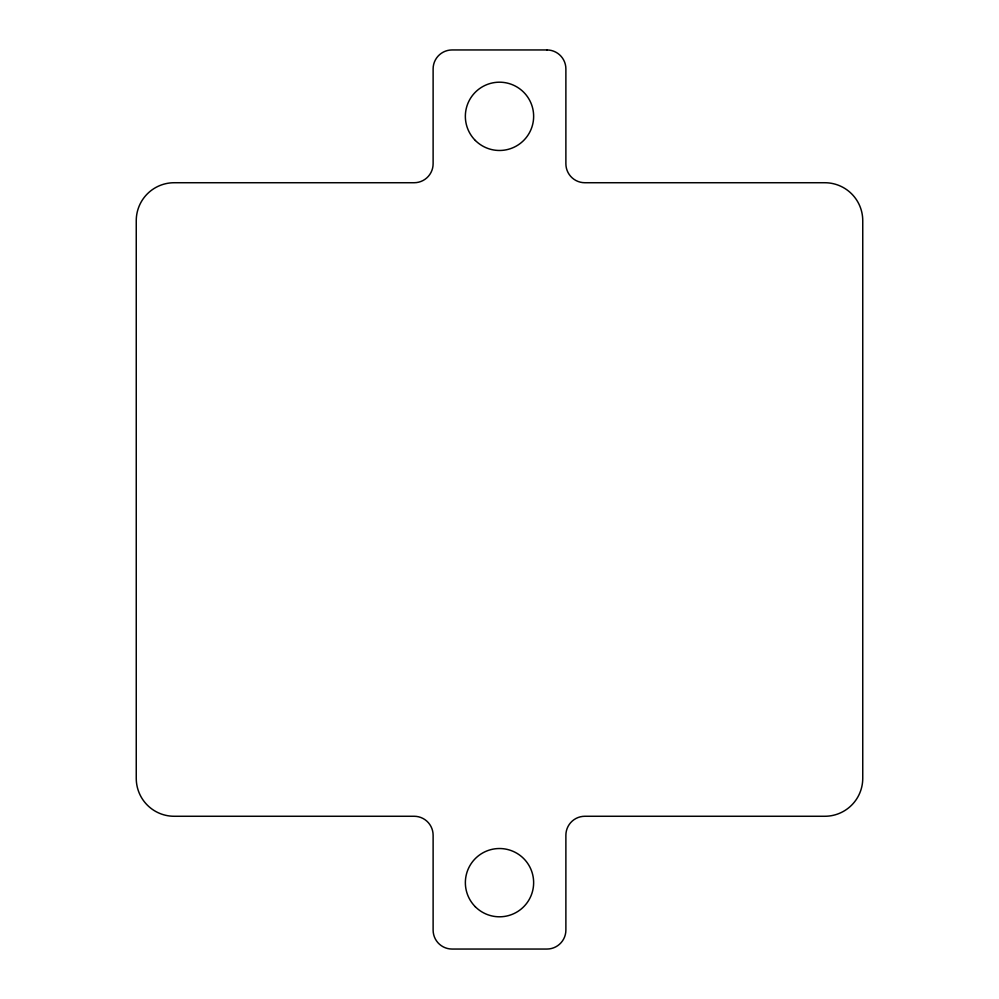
<?xml version="1.0" encoding="UTF-8"?>
<svg xmlns="http://www.w3.org/2000/svg" width="999" height="999" viewBox="0 0 999 999"><rect width="100%" height="100%" fill="white"/><g stroke="black" fill="none" stroke-linecap="round" stroke-linejoin="round"><path stroke-width="1.5" d="M546.915 49.95L452.085 49.95A18.969 18.969 0 0 0 433.116 68.919L433.116 163.761A18.969 18.969 0 0 1 414.148 182.73L174.188 182.73A37.937 37.937 0 0 0 136.251 220.667L136.251 778.333A37.937 37.937 0 0 0 174.188 816.27L414.148 816.27A18.969 18.969 0 0 1 433.116 835.239L433.116 930.081A18.969 18.969 0 0 0 452.085 949.05L546.915 949.05A18.969 18.969 0 0 0 565.884 930.081L565.884 835.239A18.969 18.969 0 0 1 584.852 816.27L824.812 816.27A37.937 37.937 0 0 0 862.749 778.333L862.749 220.667A37.937 37.937 0 0 0 824.812 182.73L584.852 182.73A18.969 18.969 0 0 1 565.884 163.761L565.884 68.919A18.969 18.969 0 0 0 546.915 49.95M475.362 906.805A34.141 34.141 0 0 0 532.479 891.495A34.141 34.141 0 0 0 490.659 849.687A34.141 34.141 0 0 0 475.362 906.805M475.362 140.484A34.141 34.141 0 0 0 532.479 125.175A34.141 34.141 0 0 0 490.659 83.354A34.141 34.141 0 0 0 475.362 140.484"/></g></svg>
